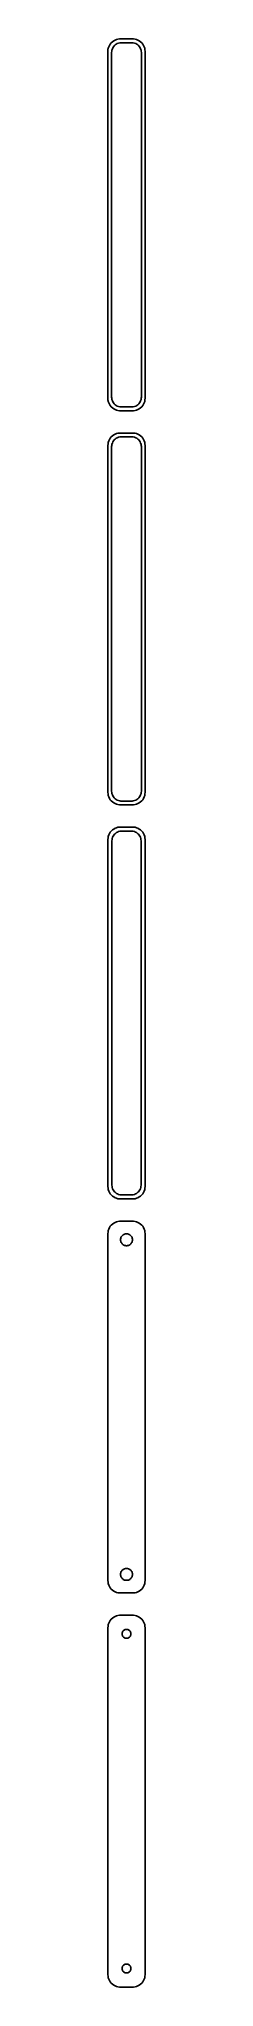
# Model space of a CAD drawing. Header units: metres. Extents: x -8 to 8, y 561 to 1347.
import ezdxf

# ---------------------------------------------------------------- set-up
doc = ezdxf.new("R2010")
doc.units = ezdxf.units.M

msp = doc.modelspace()

# ---------------------------------------------------------------- linework, layer by layer
for p, q in [((-6.88153, 1344.41), (-7.14888, 1343.84)), ((-6.54507, 1344.94), (-6.88153, 1344.41)), ((-6.14484, 1345.42), (-6.54507, 1344.94)), ((-5.68712, 1345.85), (-6.14484, 1345.42)), ((-5.17912, 1346.22), (-5.68712, 1345.85)), ((-5.23605, 1343.85), (-4.91586, 1344.24)), ((-4.62889, 1346.52), (-5.17912, 1346.22)), ((-4.91586, 1344.24), (-4.54968, 1344.58)), ((-4.04507, 1346.76), (-4.62889, 1346.52)), ((-4.54968, 1344.58), (-4.1433, 1344.88)), ((-4.1433, 1344.88), (-3.70311, 1345.12)), ((-3.4369, 1346.91), (-4.04507, 1346.76)), ((-3.70311, 1345.12), (-3.23605, 1345.3)), ((-2.81395, 1346.99), (-3.4369, 1346.91)), ((-3.23605, 1345.3), (-2.74951, 1345.43)), ((2.81395, 1346.99), (-2.81395, 1346.99)), ((-2.74951, 1345.43), (-2.25116, 1345.49)), ((-2.25116, 1345.49), (2.25116, 1345.49)), ((2.25116, 1345.49), (2.74951, 1345.43)), ((2.74951, 1345.43), (3.23605, 1345.3)), ((3.4369, 1346.91), (2.81395, 1346.99)), ((3.23605, 1345.3), (3.70311, 1345.12)), ((4.04507, 1346.76), (3.4369, 1346.91)), ((3.70311, 1345.12), (4.1433, 1344.88)), ((4.62889, 1346.52), (4.04507, 1346.76)), ((4.1433, 1344.88), (4.54968, 1344.58)), ((4.54968, 1344.58), (4.91586, 1344.24)), ((5.17912, 1346.22), (4.62889, 1346.52)), ((4.91586, 1344.24), (5.23605, 1343.85)), ((5.68712, 1345.85), (5.17912, 1346.22)), ((6.14484, 1345.42), (5.68712, 1345.85)), ((6.54507, 1344.94), (6.14484, 1345.42)), ((6.88153, 1344.41), (6.54507, 1344.94)), ((7.14888, 1343.84), (6.88153, 1344.41)), ((-7.39999, 1342.94), (-7.5, 1342.94)), ((-7.5, 1342.94), (-7.5, 1201.06)), ((-7.34291, 1343.24), (-7.39999, 1342.94)), ((-7.14888, 1343.84), (-7.34291, 1343.24)), ((-6, 1341.5), (-5.96844, 1342)), ((-6, 1202.5), (-6, 1341.5)), ((-5.96844, 1342), (-5.87433, 1342.49)), ((-5.87433, 1342.49), (-5.7191, 1342.97)), ((-5.7191, 1342.97), (-5.50522, 1343.43)), ((-5.50522, 1343.43), (-5.23605, 1343.85)), ((5.23605, 1343.85), (5.50522, 1343.43)), ((5.50522, 1343.43), (5.7191, 1342.97)), ((5.7191, 1342.97), (5.87433, 1342.49)), ((5.87433, 1342.49), (5.96844, 1342)), ((5.96844, 1342), (6, 1341.5)), ((6, 1341.5), (6, 1202.5)), ((7.34291, 1343.24), (7.14888, 1343.84)), ((7.46057, 1342.63), (7.34291, 1343.24)), ((7.5, 1342), (7.46057, 1342.63)), ((7.5, 1202), (7.5, 1342)), ((-7.5, 1201.06), (-7.39999, 1201.06)), ((-7.39999, 1201.06), (-7.34291, 1200.76)), ((-7.34291, 1200.76), (-7.14888, 1200.16)), ((-7.14888, 1200.16), (-6.88153, 1199.59)), ((-6.88153, 1199.59), (-6.54507, 1199.06)), ((-6.54507, 1199.06), (-6.14484, 1198.58)), ((-6.14484, 1198.58), (-5.68712, 1198.15)), ((-5.96844, 1202), (-6, 1202.5)), ((-5.87433, 1201.51), (-5.96844, 1202)), ((-5.7191, 1201.03), (-5.87433, 1201.51)), ((-5.50522, 1200.57), (-5.7191, 1201.03)), ((-5.68712, 1198.15), (-5.17912, 1197.78)), ((-5.23605, 1200.15), (-5.50522, 1200.57)), ((-4.91586, 1199.76), (-5.23605, 1200.15)), ((-5.17912, 1197.78), (-4.62889, 1197.48)), ((-4.54968, 1199.42), (-4.91586, 1199.76)), ((-4.62889, 1197.48), (-4.04507, 1197.24)), ((-4.1433, 1199.12), (-4.54968, 1199.42)), ((-3.70311, 1198.88), (-4.1433, 1199.12)), ((-4.04507, 1197.24), (-3.4369, 1197.09)), ((-3.23605, 1198.7), (-3.70311, 1198.88)), ((-3.4369, 1197.09), (-2.81395, 1197.01)), ((-2.74951, 1198.57), (-3.23605, 1198.7)), ((-2.81395, 1197.01), (2.81395, 1197.01)), ((-2.25116, 1198.51), (-2.74951, 1198.57)), ((2.25116, 1198.51), (-2.25116, 1198.51)), ((2.74951, 1198.57), (2.25116, 1198.51)), ((3.23605, 1198.7), (2.74951, 1198.57)), ((2.81395, 1197.01), (3.4369, 1197.09)), ((3.70311, 1198.88), (3.23605, 1198.7)), ((3.4369, 1197.09), (4.04507, 1197.24)), ((4.1433, 1199.12), (3.70311, 1198.88)), ((4.04507, 1197.24), (4.62889, 1197.48)), ((4.54968, 1199.42), (4.1433, 1199.12)), ((4.91586, 1199.76), (4.54968, 1199.42)), ((4.62889, 1197.48), (5.17912, 1197.78)), ((5.23605, 1200.15), (4.91586, 1199.76)), ((5.17912, 1197.78), (5.68712, 1198.15)), ((5.50522, 1200.57), (5.23605, 1200.15)), ((5.7191, 1201.03), (5.50522, 1200.57)), ((5.68712, 1198.15), (6.14484, 1198.58)), ((5.87433, 1201.51), (5.7191, 1201.03)), ((5.96844, 1202), (5.87433, 1201.51)), ((6, 1202.5), (5.96844, 1202)), ((6.14484, 1198.58), (6.54507, 1199.06)), ((6.54507, 1199.06), (6.88153, 1199.59)), ((6.88153, 1199.59), (7.14888, 1200.16)), ((7.14888, 1200.16), (7.34291, 1200.76)), ((7.34291, 1200.76), (7.46057, 1201.37)), ((7.46057, 1201.37), (7.5, 1202)), ((-5.68712, 1186.85), (-6.14484, 1186.42)), ((-5.17912, 1187.22), (-5.68712, 1186.85)), ((-4.62889, 1187.52), (-5.17912, 1187.22)), ((-4.04507, 1187.76), (-4.62889, 1187.52)), ((-3.4369, 1187.91), (-4.04507, 1187.76)), ((-2.81395, 1187.99), (-3.4369, 1187.91)), ((2.81395, 1187.99), (-2.81395, 1187.99)), ((3.4369, 1187.91), (2.81395, 1187.99)), ((4.04507, 1187.76), (3.4369, 1187.91)), ((4.62889, 1187.52), (4.04507, 1187.76)), ((5.17912, 1187.22), (4.62889, 1187.52)), ((5.68712, 1186.85), (5.17912, 1187.22)), ((6.14484, 1186.42), (5.68712, 1186.85)), ((-7.46057, 1183.63), (-7.5, 1183)), ((-7.5, 1183), (-7.5, 1043)), ((-7.34291, 1184.24), (-7.46057, 1183.63)), ((-7.14888, 1184.84), (-7.34291, 1184.24)), ((-6.88153, 1185.41), (-7.14888, 1184.84)), ((-6.54507, 1185.94), (-6.88153, 1185.41)), ((-6.14484, 1186.42), (-6.54507, 1185.94)), ((-6, 1182.5), (-5.96844, 1183)), ((-6, 1043.5), (-6, 1182.5)), ((-5.96844, 1183), (-5.87433, 1183.49)), ((-5.87433, 1183.49), (-5.7191, 1183.97)), ((-5.7191, 1183.97), (-5.50522, 1184.43)), ((-5.50522, 1184.43), (-5.23605, 1184.85)), ((-5.23605, 1184.85), (-4.91586, 1185.24)), ((-4.91586, 1185.24), (-4.54968, 1185.58)), ((-4.54968, 1185.58), (-4.1433, 1185.88)), ((-4.1433, 1185.88), (-3.70311, 1186.12)), ((-3.70311, 1186.12), (-3.23605, 1186.3)), ((-3.23605, 1186.3), (-2.74951, 1186.43)), ((-2.74951, 1186.43), (-2.25116, 1186.49)), ((-2.25116, 1186.49), (2.25116, 1186.49)), ((2.25116, 1186.49), (2.74951, 1186.43)), ((2.74951, 1186.43), (3.23605, 1186.3)), ((3.23605, 1186.3), (3.70311, 1186.12)), ((3.70311, 1186.12), (4.1433, 1185.88)), ((4.1433, 1185.88), (4.54968, 1185.58)), ((4.54968, 1185.58), (4.91586, 1185.24)), ((4.91586, 1185.24), (5.23605, 1184.85)), ((5.23605, 1184.85), (5.50522, 1184.43)), ((5.50522, 1184.43), (5.7191, 1183.97)), ((5.7191, 1183.97), (5.87433, 1183.49)), ((5.87433, 1183.49), (5.96844, 1183)), ((5.96844, 1183), (6, 1182.5)), ((6, 1182.5), (6, 1043.5)), ((6.54507, 1185.94), (6.14484, 1186.42)), ((6.88153, 1185.41), (6.54507, 1185.94)), ((7.14888, 1184.84), (6.88153, 1185.41)), ((7.34291, 1184.24), (7.14888, 1184.84)), ((7.46057, 1183.63), (7.34291, 1184.24)), ((7.5, 1183), (7.46057, 1183.63)), ((7.5, 1043), (7.5, 1183)), ((-7.5, 1043), (-7.46057, 1042.37)), ((-7.46057, 1042.37), (-7.34291, 1041.76)), ((-7.34291, 1041.76), (-7.14888, 1041.16)), ((-7.14888, 1041.16), (-6.88153, 1040.59)), ((-6.88153, 1040.59), (-6.54507, 1040.06)), ((-6.54507, 1040.06), (-6.14484, 1039.58)), ((-6.14484, 1039.58), (-5.68712, 1039.15)), ((-5.96844, 1043), (-6, 1043.5)), ((-5.87433, 1042.51), (-5.96844, 1043)), ((-5.7191, 1042.03), (-5.87433, 1042.51)), ((-5.50522, 1041.57), (-5.7191, 1042.03)), ((-5.68712, 1039.15), (-5.17912, 1038.78)), ((-5.23605, 1041.15), (-5.50522, 1041.57)), ((-4.91586, 1040.76), (-5.23605, 1041.15)), ((-5.17912, 1038.78), (-4.62889, 1038.48)), ((-4.54968, 1040.42), (-4.91586, 1040.76)), ((-4.62889, 1038.48), (-4.04507, 1038.24)), ((-4.1433, 1040.12), (-4.54968, 1040.42)), ((-3.70311, 1039.88), (-4.1433, 1040.12)), ((-4.04507, 1038.24), (-3.4369, 1038.09)), ((-3.23605, 1039.7), (-3.70311, 1039.88)), ((-3.4369, 1038.09), (-2.81395, 1038.01)), ((-2.74951, 1039.57), (-3.23605, 1039.7)), ((-2.81395, 1038.01), (2.81395, 1038.01)), ((-2.25116, 1039.51), (-2.74951, 1039.57)), ((2.25116, 1039.51), (-2.25116, 1039.51)), ((2.74951, 1039.57), (2.25116, 1039.51)), ((3.23605, 1039.7), (2.74951, 1039.57)), ((2.81395, 1038.01), (3.4369, 1038.09)), ((3.70311, 1039.88), (3.23605, 1039.7)), ((3.4369, 1038.09), (4.04507, 1038.24)), ((4.1433, 1040.12), (3.70311, 1039.88)), ((4.04507, 1038.24), (4.62889, 1038.48)), ((4.54968, 1040.42), (4.1433, 1040.12)), ((4.91586, 1040.76), (4.54968, 1040.42)), ((4.62889, 1038.48), (5.17912, 1038.78)), ((5.23605, 1041.15), (4.91586, 1040.76)), ((5.17912, 1038.78), (5.68712, 1039.15)), ((5.50522, 1041.57), (5.23605, 1041.15)), ((5.7191, 1042.03), (5.50522, 1041.57)), ((5.68712, 1039.15), (6.14484, 1039.58)), ((5.87433, 1042.51), (5.7191, 1042.03)), ((5.96844, 1043), (5.87433, 1042.51)), ((6, 1043.5), (5.96844, 1043)), ((6.14484, 1039.58), (6.54507, 1040.06)), ((6.54507, 1040.06), (6.88153, 1040.59)), ((6.88153, 1040.59), (7.14888, 1041.16)), ((7.14888, 1041.16), (7.34291, 1041.76)), ((7.34291, 1041.76), (7.46057, 1042.37)), ((7.46057, 1042.37), (7.5, 1043)), ((-7.46057, 1024.63), (-7.5, 1024)), ((-7.5, 1024), (-7.5, 884)), ((-7.34291, 1025.24), (-7.46057, 1024.63)), ((-7.14888, 1025.84), (-7.34291, 1025.24)), ((-6.88153, 1026.41), (-7.14888, 1025.84)), ((-6.54507, 1026.94), (-6.88153, 1026.41)), ((-6.14484, 1027.42), (-6.54507, 1026.94)), ((-5.68712, 1027.85), (-6.14484, 1027.42)), ((-5.87262, 1023.5), (-5.84209, 1023.99)), ((-5.87262, 884.5), (-5.87262, 1023.5)), ((-5.84209, 1023.99), (-5.75096, 1024.46)), ((-5.75096, 1024.46), (-5.60068, 1024.93)), ((-5.17912, 1028.22), (-5.68712, 1027.85)), ((-5.60068, 1024.93), (-5.3936, 1025.37)), ((-5.3936, 1025.37), (-5.13301, 1025.78)), ((-4.62889, 1028.52), (-5.17912, 1028.22)), ((-5.13301, 1025.78), (-4.82301, 1026.15)), ((-4.82301, 1026.15), (-4.46851, 1026.48)), ((-4.04507, 1028.76), (-4.62889, 1028.52)), ((-4.46851, 1026.48), (-4.07506, 1026.77)), ((-4.07506, 1026.77), (-3.64888, 1027)), ((-3.4369, 1028.91), (-4.04507, 1028.76)), ((-3.64888, 1027), (-3.1967, 1027.18)), ((-2.81395, 1028.99), (-3.4369, 1028.91)), ((-3.1967, 1027.18), (-2.72565, 1027.3)), ((2.81395, 1028.99), (-2.81395, 1028.99)), ((-2.72565, 1027.3), (-2.24316, 1027.36)), ((-2.24316, 1027.36), (2.24316, 1027.36)), ((2.24316, 1027.36), (2.72565, 1027.3)), ((2.72565, 1027.3), (3.1967, 1027.18)), ((3.4369, 1028.91), (2.81395, 1028.99)), ((3.1967, 1027.18), (3.64888, 1027)), ((4.04507, 1028.76), (3.4369, 1028.91)), ((3.64888, 1027), (4.07506, 1026.77)), ((4.62889, 1028.52), (4.04507, 1028.76)), ((4.07506, 1026.77), (4.46851, 1026.48)), ((4.46851, 1026.48), (4.82301, 1026.15)), ((5.17912, 1028.22), (4.62889, 1028.52)), ((4.82301, 1026.15), (5.13301, 1025.78)), ((5.13301, 1025.78), (5.3936, 1025.37)), ((5.68712, 1027.85), (5.17912, 1028.22)), ((5.3936, 1025.37), (5.60068, 1024.93)), ((5.60068, 1024.93), (5.75096, 1024.46)), ((6.14484, 1027.42), (5.68712, 1027.85)), ((5.75096, 1024.46), (5.84209, 1023.99)), ((5.84209, 1023.99), (5.87262, 1023.5)), ((5.87262, 1023.5), (5.87262, 884.5)), ((6.54507, 1026.94), (6.14484, 1027.42)), ((6.88153, 1026.41), (6.54507, 1026.94)), ((7.14888, 1025.84), (6.88153, 1026.41)), ((7.34291, 1025.24), (7.14888, 1025.84)), ((7.46057, 1024.63), (7.34291, 1025.24)), ((7.5, 1024), (7.46057, 1024.63)), ((7.5, 884), (7.5, 1024)), ((-7.5, 884), (-7.46057, 883.373)), ((-7.46057, 883.373), (-7.34291, 882.757)), ((-7.34291, 882.757), (-7.14888, 882.159)), ((-7.14888, 882.159), (-6.88153, 881.591)), ((-6.88153, 881.591), (-6.54507, 881.061)), ((-6.54507, 881.061), (-6.14484, 880.577)), ((-6.14484, 880.577), (-5.68712, 880.147)), ((-5.84209, 884.015), (-5.87262, 884.5)), ((-5.75096, 883.537), (-5.84209, 884.015)), ((-5.60068, 883.074), (-5.75096, 883.537)), ((-5.3936, 882.634), (-5.60068, 883.074)), ((-5.13301, 882.224), (-5.3936, 882.634)), ((-4.82301, 881.849), (-5.13301, 882.224)), ((-4.46851, 881.516), (-4.82301, 881.849)), ((-4.07506, 881.23), (-4.46851, 881.516)), ((-3.64888, 880.996), (-4.07506, 881.23)), ((-3.1967, 880.817), (-3.64888, 880.996)), ((-2.72565, 880.696), (-3.1967, 880.817)), ((-2.24316, 880.635), (-2.72565, 880.696)), ((2.24316, 880.635), (-2.24316, 880.635)), ((2.72565, 880.696), (2.24316, 880.635)), ((3.1967, 880.817), (2.72565, 880.696)), ((3.64888, 880.996), (3.1967, 880.817)), ((4.07506, 881.23), (3.64888, 880.996)), ((4.46851, 881.516), (4.07506, 881.23)), ((4.82301, 881.849), (4.46851, 881.516)), ((5.13301, 882.224), (4.82301, 881.849)), ((5.3936, 882.634), (5.13301, 882.224)), ((5.60068, 883.074), (5.3936, 882.634)), ((5.75096, 883.537), (5.60068, 883.074)), ((5.68712, 880.147), (6.14484, 880.577)), ((5.84209, 884.015), (5.75096, 883.537)), ((5.87262, 884.5), (5.84209, 884.015)), ((6.14484, 880.577), (6.54507, 881.061)), ((6.54507, 881.061), (6.88153, 881.591)), ((6.88153, 881.591), (7.14888, 882.159)), ((7.14888, 882.159), (7.34291, 882.757)), ((7.34291, 882.757), (7.46057, 883.373)), ((7.46057, 883.373), (7.5, 884)), ((-5.68712, 880.147), (-5.17912, 879.778)), ((-5.17912, 879.778), (-4.62889, 879.476)), ((-4.62889, 879.476), (-4.04507, 879.245)), ((-4.04507, 879.245), (-3.4369, 879.089)), ((-3.4369, 879.089), (-2.81395, 879.01)), ((-2.81395, 879.01), (2.81395, 879.01)), ((2.81395, 879.01), (3.4369, 879.089)), ((3.4369, 879.089), (4.04507, 879.245)), ((4.04507, 879.245), (4.62889, 879.476)), ((4.62889, 879.476), (5.17912, 879.778)), ((5.17912, 879.778), (5.68712, 880.147)), ((-7.46057, 865.627), (-7.5, 865)), ((-7.5, 865), (-7.5, 725)), ((-7.34291, 866.243), (-7.46057, 865.627)), ((-7.14888, 866.841), (-7.34291, 866.243)), ((-6.88153, 867.409), (-7.14888, 866.841)), ((-6.54507, 867.939), (-6.88153, 867.409)), ((-6.14484, 868.423), (-6.54507, 867.939)), ((-5.68712, 868.853), (-6.14484, 868.423)), ((-5.17912, 869.222), (-5.68712, 868.853)), ((-4.62889, 869.524), (-5.17912, 869.222)), ((-4.04507, 869.755), (-4.62889, 869.524)), ((-3.4369, 869.911), (-4.04507, 869.755)), ((-2.81395, 869.99), (-3.4369, 869.911)), ((2.81395, 869.99), (-2.81395, 869.99)), ((-1.28598, 864.526), (-1.02187, 864.672)), ((-1.02187, 864.672), (-0.741638, 864.783)), ((-0.741638, 864.783), (-0.449707, 864.857)), ((-0.449707, 864.857), (-0.150696, 864.895)), ((-0.150696, 864.895), (0.150696, 864.895)), ((0.150696, 864.895), (0.449707, 864.857)), ((0.449707, 864.857), (0.741638, 864.783)), ((0.741638, 864.783), (1.02187, 864.672)), ((1.02187, 864.672), (1.28598, 864.526)), ((3.4369, 869.911), (2.81395, 869.99)), ((4.04507, 869.755), (3.4369, 869.911)), ((4.62889, 869.524), (4.04507, 869.755)), ((5.17912, 869.222), (4.62889, 869.524)), ((5.68712, 868.853), (5.17912, 869.222)), ((6.14484, 868.423), (5.68712, 868.853)), ((6.54507, 867.939), (6.14484, 868.423)), ((6.88153, 867.409), (6.54507, 867.939)), ((7.14888, 866.841), (6.88153, 867.409)), ((7.34291, 866.243), (7.14888, 866.841)), ((7.46057, 865.627), (7.34291, 866.243)), ((7.5, 865), (7.46057, 865.627)), ((7.5, 725), (7.5, 865)), ((-2.39999, 862.5), (-2.38107, 862.801)), ((-2.38107, 862.199), (-2.39999, 862.5)), ((-2.38107, 862.801), (-2.32458, 863.097)), ((-2.32458, 861.903), (-2.38107, 862.199)), ((-2.32458, 863.097), (-2.23146, 863.383)), ((-2.23146, 861.617), (-2.32458, 861.903)), ((-2.23146, 863.383), (-2.10313, 863.656)), ((-2.10313, 861.344), (-2.23146, 861.617)), ((-2.10313, 863.656), (-1.94164, 863.911)), ((-1.94164, 861.089), (-2.10313, 861.344)), ((-1.94164, 863.911), (-1.74951, 864.143)), ((-1.74951, 860.857), (-1.94164, 861.089)), ((-1.74951, 864.143), (-1.52982, 864.349)), ((-1.52982, 860.651), (-1.74951, 860.857)), ((-1.52982, 864.349), (-1.28598, 864.526)), ((-1.28598, 860.474), (-1.52982, 860.651)), ((-1.02187, 860.328), (-1.28598, 860.474)), ((-0.741638, 860.217), (-1.02187, 860.328)), ((-0.449707, 860.143), (-0.741638, 860.217)), ((-0.150696, 860.105), (-0.449707, 860.143)), ((0.150696, 860.105), (-0.150696, 860.105)), ((0.449707, 860.143), (0.150696, 860.105)), ((0.741638, 860.217), (0.449707, 860.143)), ((1.02187, 860.328), (0.741638, 860.217)), ((1.28598, 860.474), (1.02187, 860.328)), ((1.28598, 864.526), (1.52982, 864.349)), ((1.52982, 860.651), (1.28598, 860.474)), ((1.52982, 864.349), (1.74951, 864.143)), ((1.74951, 860.857), (1.52982, 860.651)), ((1.74951, 864.143), (1.94164, 863.911)), ((1.94164, 861.089), (1.74951, 860.857)), ((1.94164, 863.911), (2.10313, 863.656)), ((2.10313, 861.344), (1.94164, 861.089)), ((2.10313, 863.656), (2.23146, 863.383)), ((2.23146, 861.617), (2.10313, 861.344)), ((2.23146, 863.383), (2.32458, 863.097)), ((2.32458, 861.903), (2.23146, 861.617)), ((2.32458, 863.097), (2.38107, 862.801)), ((2.38107, 862.199), (2.32458, 861.903)), ((2.38107, 862.801), (2.39999, 862.5)), ((2.39999, 862.5), (2.38107, 862.199)), ((-7.5, 725), (-7.46057, 724.373)), ((-7.46057, 724.373), (-7.34291, 723.757)), ((-7.34291, 723.757), (-7.14888, 723.159)), ((-7.14888, 723.159), (-6.88153, 722.591)), ((-2.39999, 727.5), (-2.38107, 727.801)), ((-2.38107, 727.199), (-2.39999, 727.5)), ((-2.38107, 727.801), (-2.32458, 728.097)), ((-2.32458, 726.903), (-2.38107, 727.199)), ((-2.32458, 728.097), (-2.23146, 728.383)), ((-2.23146, 726.617), (-2.32458, 726.903)), ((-2.23146, 728.383), (-2.10313, 728.656)), ((-2.10313, 726.344), (-2.23146, 726.617)), ((-2.10313, 728.656), (-1.94164, 728.911)), ((-1.94164, 726.089), (-2.10313, 726.344)), ((-1.94164, 728.911), (-1.74951, 729.143)), ((-1.74951, 725.857), (-1.94164, 726.089)), ((-1.74951, 729.143), (-1.52982, 729.349)), ((-1.52982, 725.651), (-1.74951, 725.857)), ((-1.52982, 729.349), (-1.28598, 729.526)), ((-1.28598, 725.474), (-1.52982, 725.651)), ((-1.28598, 729.526), (-1.02187, 729.672)), ((-1.02187, 725.328), (-1.28598, 725.474)), ((-1.02187, 729.672), (-0.741638, 729.783)), ((-0.741638, 725.217), (-1.02187, 725.328)), ((-0.741638, 729.783), (-0.449707, 729.857)), ((-0.449707, 725.143), (-0.741638, 725.217)), ((-0.449707, 729.857), (-0.150696, 729.895)), ((-0.150696, 725.105), (-0.449707, 725.143)), ((-0.150696, 729.895), (0.150696, 729.895)), ((0.150696, 725.105), (-0.150696, 725.105)), ((0.150696, 729.895), (0.449707, 729.857)), ((0.449707, 725.143), (0.150696, 725.105)), ((0.449707, 729.857), (0.741638, 729.783)), ((0.741638, 725.217), (0.449707, 725.143)), ((0.741638, 729.783), (1.02187, 729.672)), ((1.02187, 725.328), (0.741638, 725.217)), ((1.02187, 729.672), (1.28598, 729.526)), ((1.28598, 725.474), (1.02187, 725.328)), ((1.28598, 729.526), (1.52982, 729.349)), ((1.52982, 725.651), (1.28598, 725.474)), ((1.52982, 729.349), (1.74951, 729.143)), ((1.74951, 725.857), (1.52982, 725.651)), ((1.74951, 729.143), (1.94164, 728.911)), ((1.94164, 726.089), (1.74951, 725.857)), ((1.94164, 728.911), (2.10313, 728.656)), ((2.10313, 726.344), (1.94164, 726.089)), ((2.10313, 728.656), (2.23146, 728.383)), ((2.23146, 726.617), (2.10313, 726.344)), ((2.23146, 728.383), (2.32458, 728.097)), ((2.32458, 726.903), (2.23146, 726.617)), ((2.32458, 728.097), (2.38107, 727.801)), ((2.38107, 727.199), (2.32458, 726.903)), ((2.38107, 727.801), (2.39999, 727.5)), ((2.39999, 727.5), (2.38107, 727.199)), ((6.88153, 722.591), (7.14888, 723.159)), ((7.14888, 723.159), (7.34291, 723.757)), ((7.34291, 723.757), (7.46057, 724.373)), ((7.46057, 724.373), (7.5, 725)), ((-6.88153, 722.591), (-6.54507, 722.061)), ((-6.54507, 722.061), (-6.14484, 721.577)), ((-6.14484, 721.577), (-5.68712, 721.147)), ((-5.68712, 721.147), (-5.17912, 720.778)), ((-5.17912, 720.778), (-4.62889, 720.476)), ((-4.62889, 720.476), (-4.04507, 720.245)), ((-4.04507, 720.245), (-3.4369, 720.089)), ((-3.4369, 720.089), (-2.81395, 720.01)), ((-2.81395, 720.01), (2.81395, 720.01)), ((2.81395, 720.01), (3.4369, 720.089)), ((3.4369, 720.089), (4.04507, 720.245)), ((4.04507, 720.245), (4.62889, 720.476)), ((4.62889, 720.476), (5.17912, 720.778)), ((5.17912, 720.778), (5.68712, 721.147)), ((5.68712, 721.147), (6.14484, 721.577)), ((6.14484, 721.577), (6.54507, 722.061)), ((6.54507, 722.061), (6.88153, 722.591)), ((-7.14888, 707.841), (-7.34291, 707.243)), ((-6.88153, 708.409), (-7.14888, 707.841)), ((-6.54507, 708.939), (-6.88153, 708.409)), ((-6.14484, 709.423), (-6.54507, 708.939)), ((-5.68712, 709.853), (-6.14484, 709.423)), ((-5.17912, 710.222), (-5.68712, 709.853)), ((-4.62889, 710.524), (-5.17912, 710.222)), ((-4.04507, 710.755), (-4.62889, 710.524)), ((-3.4369, 710.911), (-4.04507, 710.755)), ((-2.81395, 710.99), (-3.4369, 710.911)), ((2.81395, 710.99), (-2.81395, 710.99)), ((3.4369, 710.911), (2.81395, 710.99)), ((4.04507, 710.755), (3.4369, 710.911)), ((4.62889, 710.524), (4.04507, 710.755)), ((5.17912, 710.222), (4.62889, 710.524)), ((5.68712, 709.853), (5.17912, 710.222)), ((6.14484, 709.423), (5.68712, 709.853)), ((6.54507, 708.939), (6.14484, 709.423)), ((6.88153, 708.409), (6.54507, 708.939)), ((7.14888, 707.841), (6.88153, 708.409)), ((7.34291, 707.243), (7.14888, 707.841)), ((-7.46057, 706.627), (-7.5, 706)), ((-7.5, 706), (-7.5, 566)), ((-7.34291, 707.243), (-7.46057, 706.627)), ((-1.79999, 703.5), (-1.7858, 703.726)), ((-1.7858, 703.274), (-1.79999, 703.5)), ((-1.7858, 703.726), (-1.74344, 703.948)), ((-1.74344, 703.052), (-1.7858, 703.274)), ((-1.74344, 703.948), (-1.67358, 704.163)), ((-1.67358, 702.837), (-1.74344, 703.052)), ((-1.67358, 704.163), (-1.57735, 704.367)), ((-1.57735, 702.633), (-1.67358, 702.837)), ((-1.57735, 704.367), (-1.45622, 704.558)), ((-1.45622, 702.442), (-1.57735, 702.633)), ((-1.45622, 704.558), (-1.31213, 704.732)), ((-1.31213, 702.268), (-1.45622, 702.442)), ((-1.31213, 704.732), (-1.14735, 704.887)), ((-1.14735, 702.113), (-1.31213, 702.268)), ((-1.14735, 704.887), (-0.964478, 705.02)), ((-0.964478, 701.98), (-1.14735, 702.113)), ((-0.964478, 705.02), (-0.766388, 705.129)), ((-0.766388, 701.871), (-0.964478, 701.98)), ((-0.766388, 705.129), (-0.556229, 705.212)), ((-0.556229, 701.788), (-0.766388, 701.871)), ((-0.556229, 705.212), (-0.33728, 705.268)), ((-0.33728, 701.732), (-0.556229, 701.788)), ((-0.33728, 705.268), (-0.113022, 705.296)), ((-0.113022, 701.704), (-0.33728, 701.732)), ((-0.113022, 705.296), (0.113022, 705.296)), ((0.113022, 701.704), (-0.113022, 701.704)), ((0.113022, 705.296), (0.33728, 705.268)), ((0.33728, 701.732), (0.113022, 701.704)), ((0.33728, 705.268), (0.556229, 705.212)), ((0.556229, 701.788), (0.33728, 701.732)), ((0.556229, 705.212), (0.766388, 705.129)), ((0.766388, 701.871), (0.556229, 701.788)), ((0.766388, 705.129), (0.964478, 705.02)), ((0.964478, 701.98), (0.766388, 701.871)), ((0.964478, 705.02), (1.14735, 704.887)), ((1.14735, 702.113), (0.964478, 701.98)), ((1.14735, 704.887), (1.31213, 704.732)), ((1.31213, 702.268), (1.14735, 702.113)), ((1.31213, 704.732), (1.45622, 704.558)), ((1.45622, 702.442), (1.31213, 702.268)), ((1.45622, 704.558), (1.57735, 704.367)), ((1.57735, 702.633), (1.45622, 702.442)), ((1.57735, 704.367), (1.67358, 704.163)), ((1.67358, 702.837), (1.57735, 702.633)), ((1.67358, 704.163), (1.74344, 703.948)), ((1.74344, 703.052), (1.67358, 702.837)), ((1.74344, 703.948), (1.7858, 703.726)), ((1.7858, 703.274), (1.74344, 703.052)), ((1.7858, 703.726), (1.79999, 703.5)), ((1.79999, 703.5), (1.7858, 703.274)), ((7.46057, 706.627), (7.34291, 707.243)), ((7.5, 706), (7.46057, 706.627)), ((7.5, 566), (7.5, 706)), ((-7.5, 566), (-7.46057, 565.373)), ((-1.79999, 568.5), (-1.7858, 568.726)), ((-1.7858, 568.274), (-1.79999, 568.5)), ((-1.7858, 568.726), (-1.74344, 568.948)), ((-1.74344, 568.052), (-1.7858, 568.274)), ((-1.74344, 568.948), (-1.67358, 569.163)), ((-1.67358, 567.837), (-1.74344, 568.052)), ((-1.67358, 569.163), (-1.57735, 569.367)), ((-1.57735, 567.633), (-1.67358, 567.837)), ((-1.57735, 569.367), (-1.45622, 569.558)), ((-1.45622, 567.442), (-1.57735, 567.633)), ((-1.45622, 569.558), (-1.31213, 569.732)), ((-1.31213, 567.268), (-1.45622, 567.442)), ((-1.31213, 569.732), (-1.14735, 569.887)), ((-1.14735, 567.113), (-1.31213, 567.268)), ((-1.14735, 569.887), (-0.964478, 570.02)), ((-0.964478, 566.98), (-1.14735, 567.113)), ((-0.964478, 570.02), (-0.766388, 570.129)), ((-0.766388, 566.871), (-0.964478, 566.98)), ((-0.766388, 570.129), (-0.556229, 570.212)), ((-0.556229, 566.788), (-0.766388, 566.871)), ((-0.556229, 570.212), (-0.33728, 570.268)), ((-0.33728, 566.732), (-0.556229, 566.788)), ((-0.33728, 570.268), (-0.113022, 570.296)), ((-0.113022, 566.704), (-0.33728, 566.732)), ((-0.113022, 570.296), (0.113022, 570.296)), ((0.113022, 566.704), (-0.113022, 566.704)), ((0.113022, 570.296), (0.33728, 570.268)), ((0.33728, 566.732), (0.113022, 566.704)), ((0.33728, 570.268), (0.556229, 570.212)), ((0.556229, 566.788), (0.33728, 566.732)), ((0.556229, 570.212), (0.766388, 570.129)), ((0.766388, 566.871), (0.556229, 566.788)), ((0.766388, 570.129), (0.964478, 570.02)), ((0.964478, 566.98), (0.766388, 566.871)), ((0.964478, 570.02), (1.14735, 569.887)), ((1.14735, 567.113), (0.964478, 566.98)), ((1.14735, 569.887), (1.31213, 569.732)), ((1.31213, 567.268), (1.14735, 567.113)), ((1.31213, 569.732), (1.45622, 569.558)), ((1.45622, 567.442), (1.31213, 567.268)), ((1.45622, 569.558), (1.57735, 569.367)), ((1.57735, 567.633), (1.45622, 567.442)), ((1.57735, 569.367), (1.67358, 569.163)), ((1.67358, 567.837), (1.57735, 567.633)), ((1.67358, 569.163), (1.74344, 568.948)), ((1.74344, 568.052), (1.67358, 567.837)), ((1.74344, 568.948), (1.7858, 568.726)), ((1.7858, 568.274), (1.74344, 568.052)), ((1.7858, 568.726), (1.79999, 568.5)), ((1.79999, 568.5), (1.7858, 568.274)), ((7.46057, 565.373), (7.5, 566)), ((-7.46057, 565.373), (-7.34291, 564.757)), ((-7.34291, 564.757), (-7.14888, 564.159)), ((-7.14888, 564.159), (-6.88153, 563.591)), ((-6.88153, 563.591), (-6.54507, 563.061)), ((-6.54507, 563.061), (-6.14484, 562.577)), ((-6.14484, 562.577), (-5.68712, 562.147)), ((-5.68712, 562.147), (-5.17912, 561.778)), ((-5.17912, 561.778), (-4.62889, 561.476)), ((-4.62889, 561.476), (-4.04507, 561.245)), ((-4.04507, 561.245), (-3.4369, 561.089)), ((-3.4369, 561.089), (-2.81395, 561.01)), ((-2.81395, 561.01), (2.81395, 561.01)), ((2.81395, 561.01), (3.4369, 561.089)), ((3.4369, 561.089), (4.04507, 561.245)), ((4.04507, 561.245), (4.62889, 561.476)), ((4.62889, 561.476), (5.17912, 561.778)), ((5.17912, 561.778), (5.68712, 562.147)), ((5.68712, 562.147), (6.14484, 562.577)), ((6.14484, 562.577), (6.54507, 563.061)), ((6.54507, 563.061), (6.88153, 563.591)), ((6.88153, 563.591), (7.14888, 564.159)), ((7.14888, 564.159), (7.34291, 564.757)), ((7.34291, 564.757), (7.46057, 565.373))]:
    msp.add_line(p, q)

doc.saveas('drawing.dxf')
